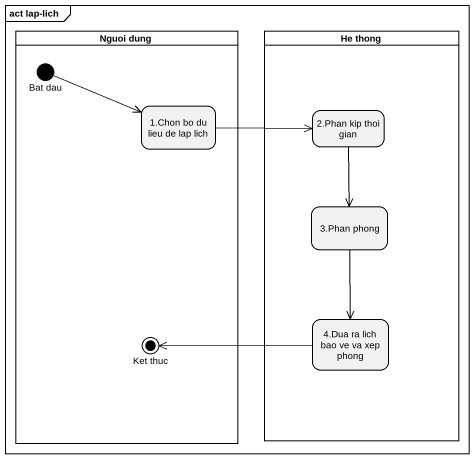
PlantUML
@startuml
mainframe act lap-lich
hide empty description
state "Nguoi dung" as Nguoi_dung <<partition>> {
  state "Bat dau" as Bat_dau <<start>>
  state "1.Chon bo du lieu de lap lich" as s1_Chon_bo_du_lieu_de_lap
  state "Ket thuc" as Ket_thuc <<end>>
}
state "He thong" as He_thong <<partition>> {
  state "2.Phan kip thoi gian" as s2_Phan_kip_thoi_gian
  state "3.Phan phong" as s3_Phan_phong
  state "4.Dua ra lich bao ve va xep phong" as s4_Dua_ra_lich_bao_ve_va_xep
}
Bat_dau -right-> s1_Chon_bo_du_lieu_de_lap
s1_Chon_bo_du_lieu_de_lap -right-> s2_Phan_kip_thoi_gian
s2_Phan_kip_thoi_gian --> s3_Phan_phong
s3_Phan_phong --> s4_Dua_ra_lich_bao_ve_va_xep
s4_Dua_ra_lich_bao_ve_va_xep -left-> Ket_thuc
@enduml
